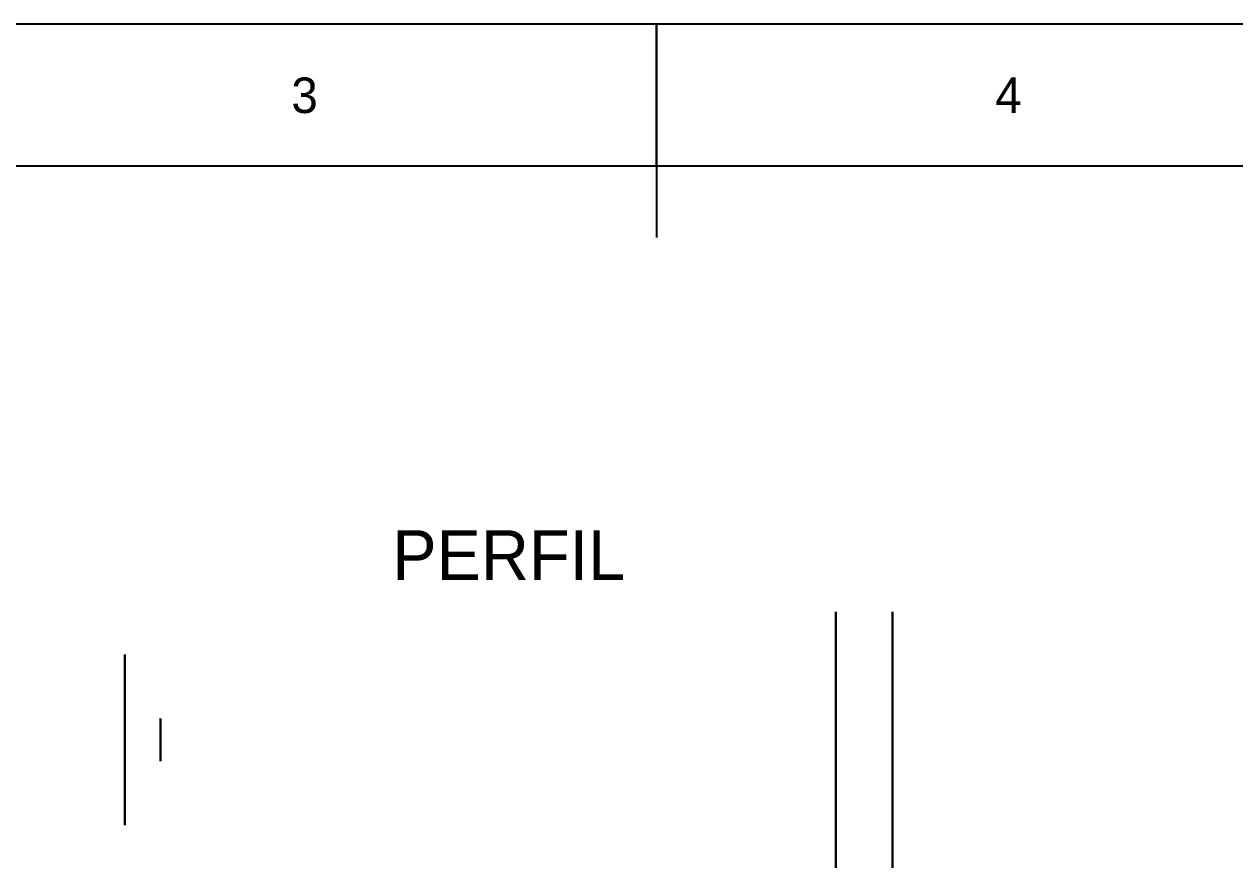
# Model space of a CAD drawing. Extents: x 0 to 297, y 0 to 210.
# Drawn here: x 104 to 189.2, y 150.6 to 210 of the extents above; entities that cross this region are included whole.
import ezdxf
from ezdxf.enums import TextEntityAlignment as Align

# ---------------------------------------------------------------- set-up
doc = ezdxf.new("R2010")
doc.units = 0
for name, color, linetype in [('FINA', 7, 'CONTINUOUS'), ('NORMA', 7, 'CONTINUOUS'), ('TEXTO', 7, 'CONTINUOUS'), ('VISIBLE', 7, 'CONTINUOUS')]:
    doc.layers.add(name, color=color, linetype=linetype)

msp = doc.modelspace()

# ---------------------------------------------------------------- linework, layer by layer
at = {"layer": 'FINA'}
for p, q in [((297, 210), (0, 210)), ((148.5, 200), (148.5, 210))]:
    msp.add_line(p, q, dxfattribs=at)
at = {"layer": 'NORMA'}
for p, q in [((148.5, 210), (148.5, 195)), ((287, 200), (20, 200))]:
    msp.add_line(p, q, dxfattribs=at)
at = {"layer": 'VISIBLE'}
for p, q in [((161.1048, 168.5661), (161.1048, 168.6431)), ((161.1048, 168.6431), (161.1048, 168.5661)), ((165.1048, 168.6431), (165.1048, 168.5661)), ((165.1048, 168.5661), (165.1048, 168.6431)), ((161.1048, 168.3364), (161.1048, 168.5661)), ((161.1048, 168.5661), (161.1048, 168.3364)), ((161.1048, 167.958), (161.1048, 168.3364)), ((161.1048, 168.3364), (161.1048, 167.958)), ((161.1048, 167.4373), (161.1048, 167.958)), ((161.1048, 167.958), (161.1048, 167.4373)), ((165.1048, 168.5661), (165.1048, 168.3364)), ((165.1048, 168.3364), (165.1048, 168.5661)), ((165.1048, 168.3364), (165.1048, 167.958)), ((165.1048, 167.958), (165.1048, 168.3364)), ((165.1048, 167.958), (165.1048, 167.4373)), ((165.1048, 167.4373), (165.1048, 167.958)), ((161.1048, 166.7832), (161.1048, 167.4373)), ((161.1048, 167.4373), (161.1048, 166.7832)), ((165.1048, 167.4373), (165.1048, 166.7832)), ((165.1048, 166.7832), (165.1048, 167.4373)), ((161.1048, 166.007), (161.1048, 166.7832)), ((161.1048, 166.7832), (161.1048, 166.0565)), ((161.1048, 166.0565), (161.1048, 166.007)), ((165.1048, 166.7832), (165.1048, 166.007)), ((165.1048, 166.0565), (165.1048, 166.7832)), ((165.1048, 166.007), (165.1048, 166.0565)), ((111.1048, 165.5917), (111.1048, 165.6431)), ((111.1048, 165.6431), (111.1048, 165.5917)), ((111.1048, 165.4386), (111.1048, 165.5917)), ((111.1048, 165.5917), (111.1048, 165.4386)), ((111.1048, 165.1863), (111.1048, 165.4386)), ((111.1048, 165.4386), (111.1048, 165.1863)), ((111.1048, 164.8392), (111.1048, 165.1863)), ((111.1048, 165.1863), (111.1048, 164.8392)), ((161.1048, 165.1783), (161.1048, 166.007)), ((161.1048, 166.007), (161.1048, 165.9506)), ((161.1048, 165.9506), (161.1048, 165.1219)), ((161.1048, 165.6431), (161.1048, 165.6393)), ((161.1048, 165.5917), (161.1048, 165.6431)), ((161.1048, 165.5955), (161.1048, 165.6431)), ((161.1048, 165.6431), (161.1048, 165.5917)), ((161.1048, 165.6393), (161.1048, 165.5917)), ((161.1048, 165.5917), (161.1048, 165.5955)), ((161.1048, 165.5917), (161.1048, 165.5804)), ((161.1048, 165.4386), (161.1048, 165.5917)), ((161.1048, 165.45), (161.1048, 165.5917)), ((161.1048, 165.5917), (161.1048, 165.4386)), ((161.1048, 165.5804), (161.1048, 165.4386)), ((161.1048, 165.4386), (161.1048, 165.45)), ((161.1048, 165.4386), (161.1048, 165.4199)), ((161.1048, 165.1863), (161.1048, 165.4386)), ((161.1048, 165.205), (161.1048, 165.4386)), ((161.1048, 165.4386), (161.1048, 165.1863)), ((161.1048, 165.4199), (161.1048, 165.1863)), ((161.1048, 165.1863), (161.1048, 165.205)), ((161.1048, 165.1863), (161.1048, 165.1606)), ((161.1048, 164.8392), (161.1048, 165.1863)), ((161.1048, 164.8649), (161.1048, 165.1863)), ((161.1048, 165.1863), (161.1048, 164.8392)), ((165.1048, 166.007), (165.1048, 165.1783)), ((165.1048, 165.9506), (165.1048, 166.007)), ((165.1048, 165.1219), (165.1048, 165.9506)), ((111.1048, 164.4032), (111.1048, 164.8392)), ((111.1048, 164.8392), (111.1048, 164.4032)), ((111.1048, 163.8857), (111.1048, 164.4032)), ((111.1048, 164.4032), (111.1048, 163.8857)), ((161.1048, 165.1219), (161.1048, 165.1783)), ((161.1048, 165.1606), (161.1048, 164.8392)), ((161.1048, 164.2054), (161.1048, 165.1219)), ((161.1048, 165.1219), (161.1048, 165.0596)), ((161.1048, 165.0596), (161.1048, 164.1431)), ((161.1048, 164.8392), (161.1048, 164.8649)), ((161.1048, 164.8392), (161.1048, 164.8069)), ((161.1048, 164.4032), (161.1048, 164.8392)), ((161.1048, 164.4355), (161.1048, 164.8392)), ((161.1048, 164.8392), (161.1048, 164.4032)), ((161.1048, 164.8069), (161.1048, 164.4032)), ((161.1048, 164.4032), (161.1048, 164.4355)), ((161.1048, 164.4032), (161.1048, 164.3649)), ((161.1048, 163.8857), (161.1048, 164.4032)), ((161.1048, 163.924), (161.1048, 164.4032)), ((161.1048, 164.4032), (161.1048, 163.8857)), ((161.1048, 164.3649), (161.1048, 163.8857)), ((165.1048, 165.1783), (165.1048, 165.1219)), ((165.1048, 165.1219), (165.1048, 164.2054)), ((165.1048, 165.0596), (165.1048, 165.1219)), ((165.1048, 164.1431), (165.1048, 165.0596)), ((111.1048, 163.2956), (111.1048, 163.8857)), ((111.1048, 163.8857), (111.1048, 163.2956)), ((161.1048, 164.1431), (161.1048, 164.2054)), ((161.1048, 163.1545), (161.1048, 164.1431)), ((161.1048, 164.1431), (161.1048, 164.0758)), ((161.1048, 164.0758), (161.1048, 163.0872)), ((161.1048, 163.8857), (161.1048, 163.924)), ((161.1048, 163.8857), (161.1048, 163.842)), ((161.1048, 163.2956), (161.1048, 163.8857)), ((161.1048, 163.3393), (161.1048, 163.8857)), ((161.1048, 163.8857), (161.1048, 163.2956)), ((161.1048, 163.842), (161.1048, 163.2956)), ((165.1048, 164.2054), (165.1048, 164.1431)), ((165.1048, 164.1431), (165.1048, 163.1545)), ((165.1048, 164.0758), (165.1048, 164.1431)), ((165.1048, 163.0872), (165.1048, 164.0758)), ((111.1048, 162.6431), (111.1048, 163.2956)), ((111.1048, 163.2956), (111.1048, 162.6431)), ((111.1048, 161.9392), (111.1048, 162.6431)), ((111.1048, 162.6431), (111.1048, 161.9392)), ((161.1048, 163.2956), (161.1048, 163.3393)), ((161.1048, 163.2956), (161.1048, 163.2473)), ((161.1048, 162.6431), (161.1048, 163.2956)), ((161.1048, 162.6914), (161.1048, 163.2956)), ((161.1048, 163.2956), (161.1048, 162.6431)), ((161.1048, 163.2473), (161.1048, 162.6431)), ((161.1048, 163.0872), (161.1048, 163.1545)), ((161.1048, 162.0435), (161.1048, 163.0872)), ((161.1048, 163.0872), (161.1048, 163.0162)), ((161.1048, 163.0162), (161.1048, 161.9724)), ((161.1048, 162.6431), (161.1048, 162.6914)), ((161.1048, 162.6431), (161.1048, 162.5909)), ((161.1048, 161.9392), (161.1048, 162.6431)), ((161.1048, 161.9913), (161.1048, 162.6431)), ((161.1048, 162.6431), (161.1048, 161.9392)), ((165.1048, 163.1545), (165.1048, 163.0872)), ((165.1048, 163.0872), (165.1048, 162.0435)), ((165.1048, 163.0162), (165.1048, 163.0872)), ((165.1048, 161.9724), (165.1048, 163.0162)), ((111.1048, 161.196), (111.1048, 161.9392)), ((111.1048, 161.9392), (111.1048, 161.5158)), ((161.1048, 162.5909), (161.1048, 161.9392)), ((161.1048, 161.9724), (161.1048, 162.0435)), ((161.1048, 161.9392), (161.1048, 161.9913)), ((161.1048, 160.8914), (161.1048, 161.9724)), ((161.1048, 161.9724), (161.1048, 161.8989)), ((161.1048, 161.9392), (161.1048, 161.8841)), ((161.1048, 161.196), (161.1048, 161.9392)), ((161.1048, 161.5158), (161.1048, 161.9392)), ((161.1048, 161.8989), (161.1048, 161.7162)), ((161.1048, 161.8841), (161.1048, 161.196)), ((165.1048, 162.0435), (165.1048, 161.9724)), ((165.1048, 161.9724), (165.1048, 160.8914)), ((165.1048, 161.8989), (165.1048, 161.9724)), ((165.1048, 161.7162), (165.1048, 161.8989)), ((111.1048, 161.5158), (111.1048, 161.196)), ((111.1048, 160.7575), (111.1048, 161.196)), ((111.1048, 161.196), (111.1048, 160.8647)), ((111.1048, 161.1431), (111.1048, 161.1561)), ((111.1048, 161.1302), (111.1048, 161.1431)), ((111.1048, 161.1431), (111.1048, 161.1302)), ((111.1048, 161.1431), (111.1048, 161.1425)), ((111.1048, 161.1308), (111.1048, 161.1431)), ((111.1048, 161.1425), (111.1048, 161.1302)), ((111.1048, 161.1302), (111.1048, 161.1308)), ((111.1048, 161.092), (111.1048, 161.1302)), ((111.1048, 161.1302), (111.1048, 161.092)), ((111.1048, 161.1302), (111.1048, 161.1287)), ((111.1048, 161.0935), (111.1048, 161.1302)), ((111.1048, 161.1287), (111.1048, 161.092)), ((111.1048, 161.092), (111.1048, 161.0935)), ((111.1048, 161.0289), (111.1048, 161.092)), ((111.1048, 161.092), (111.1048, 161.0289)), ((111.1048, 161.092), (111.1048, 161.0894)), ((111.1048, 161.0315), (111.1048, 161.092)), ((111.1048, 161.0894), (111.1048, 161.0289)), ((111.1048, 161.0289), (111.1048, 161.0315)), ((111.1048, 160.9421), (111.1048, 161.0289)), ((111.1048, 161.0289), (111.1048, 160.9421)), ((111.1048, 161.0289), (111.1048, 161.0253)), ((111.1048, 160.9456), (111.1048, 161.0289)), ((111.1048, 161.0253), (111.1048, 160.9421)), ((111.1048, 160.9421), (111.1048, 160.9456)), ((111.1048, 160.8331), (111.1048, 160.9421)), ((111.1048, 160.9421), (111.1048, 160.8331)), ((111.1048, 160.9421), (111.1048, 160.9376)), ((111.1048, 160.8375), (111.1048, 160.9421)), ((111.1048, 160.9376), (111.1048, 160.8331)), ((113.6048, 161.1302), (113.6048, 161.1431)), ((113.6048, 161.1431), (113.6048, 161.1302)), ((113.6048, 161.092), (113.6048, 161.1302)), ((113.6048, 161.1302), (113.6048, 161.092)), ((113.6048, 161.0289), (113.6048, 161.092)), ((113.6048, 161.092), (113.6048, 161.0289)), ((113.6048, 160.9421), (113.6048, 161.0289)), ((113.6048, 161.0289), (113.6048, 160.9421)), ((113.6048, 160.8331), (113.6048, 160.9421)), ((113.6048, 160.9421), (113.6048, 160.8331)), ((161.1048, 161.7162), (161.1048, 161.074)), ((161.1048, 161.251), (161.1048, 161.5158)), ((161.1048, 161.5158), (161.1048, 161.196)), ((161.1048, 161.196), (161.1048, 161.251)), ((161.1048, 161.196), (161.1048, 161.139)), ((161.1048, 160.7575), (161.1048, 161.196)), ((161.1048, 160.8647), (161.1048, 161.196)), ((161.1048, 161.139), (161.1048, 160.7575)), ((161.1048, 161.074), (161.1048, 160.8178)), ((165.1048, 161.074), (165.1048, 161.7162)), ((165.1048, 160.8178), (165.1048, 161.074)), ((111.1048, 160.8647), (111.1048, 160.4262)), ((111.1048, 160.8331), (111.1048, 160.8375)), ((111.1048, 160.7037), (111.1048, 160.8331)), ((111.1048, 160.8331), (111.1048, 160.7037)), ((111.1048, 160.8331), (111.1048, 160.8278)), ((111.1048, 160.709), (111.1048, 160.8331)), ((111.1048, 160.8278), (111.1048, 160.7037)), ((111.1048, 160.4262), (111.1048, 160.7575)), ((111.1048, 160.7037), (111.1048, 160.709)), ((111.1048, 160.5562), (111.1048, 160.7037)), ((111.1048, 160.7037), (111.1048, 160.5562)), ((111.1048, 160.7037), (111.1048, 160.6977)), ((111.1048, 160.5622), (111.1048, 160.7037)), ((111.1048, 160.6977), (111.1048, 160.5562)), ((111.1048, 160.5562), (111.1048, 160.5622)), ((111.1048, 160.3931), (111.1048, 160.5562)), ((111.1048, 160.5562), (111.1048, 160.3931)), ((111.1048, 160.5562), (111.1048, 160.5495)), ((111.1048, 160.3997), (111.1048, 160.5562)), ((111.1048, 160.5495), (111.1048, 160.3931)), ((111.1048, 159.9801), (111.1048, 160.4262)), ((111.1048, 160.4262), (111.1048, 160.0892)), ((111.1048, 160.3931), (111.1048, 160.3997)), ((111.1048, 160.2171), (111.1048, 160.3931)), ((111.1048, 160.3931), (111.1048, 160.2171)), ((111.1048, 160.3931), (111.1048, 160.3859)), ((111.1048, 160.2243), (111.1048, 160.3931)), ((111.1048, 160.3859), (111.1048, 160.2171)), ((111.1048, 160.2171), (111.1048, 160.2243)), ((111.1048, 160.0313), (111.1048, 160.2171)), ((111.1048, 160.2171), (111.1048, 160.0313)), ((111.1048, 160.2171), (111.1048, 160.2095)), ((111.1048, 160.0389), (111.1048, 160.2171)), ((111.1048, 160.2095), (111.1048, 160.0313)), ((111.1048, 160.0892), (111.1048, 159.6431)), ((113.6048, 160.7037), (113.6048, 160.8331)), ((113.6048, 160.8331), (113.6048, 160.7037)), ((113.6048, 160.5562), (113.6048, 160.7037)), ((113.6048, 160.7037), (113.6048, 160.5562)), ((113.6048, 160.3931), (113.6048, 160.5562)), ((113.6048, 160.5562), (113.6048, 160.3931)), ((113.6048, 160.2171), (113.6048, 160.3931)), ((113.6048, 160.3931), (113.6048, 160.2171)), ((113.6048, 160.0313), (113.6048, 160.2171)), ((113.6048, 160.2171), (113.6048, 160.0313)), ((161.1048, 160.8178), (161.1048, 160.8914)), ((161.1048, 160.4832), (161.1048, 160.8647)), ((161.1048, 160.8647), (161.1048, 160.4262)), ((161.1048, 160.5571), (161.1048, 160.8178)), ((161.1048, 160.8178), (161.1048, 160.7429)), ((161.1048, 160.7575), (161.1048, 160.4262)), ((161.1048, 160.7429), (161.1048, 159.9038)), ((161.1048, 159.7179), (161.1048, 160.5571)), ((161.1048, 160.4262), (161.1048, 160.4832)), ((161.1048, 160.4262), (161.1048, 160.3682)), ((161.1048, 159.9801), (161.1048, 160.4262)), ((161.1048, 160.0892), (161.1048, 160.4262)), ((161.1048, 160.3682), (161.1048, 159.9801)), ((161.1048, 159.7011), (161.1048, 160.0892)), ((161.1048, 160.0892), (161.1048, 159.6431)), ((165.1048, 160.8914), (165.1048, 160.8178)), ((165.1048, 160.8178), (165.1048, 160.5571)), ((165.1048, 160.7429), (165.1048, 160.8178)), ((165.1048, 159.9038), (165.1048, 160.7429)), ((165.1048, 160.5571), (165.1048, 159.7179)), ((111.1048, 160.0313), (111.1048, 160.0389)), ((111.1048, 159.8389), (111.1048, 160.0313)), ((111.1048, 160.0313), (111.1048, 159.8389)), ((111.1048, 160.0313), (111.1048, 160.0234)), ((111.1048, 159.8467), (111.1048, 160.0313)), ((111.1048, 160.0234), (111.1048, 159.8389)), ((111.1048, 159.6431), (111.1048, 159.9801)), ((111.1048, 159.8389), (111.1048, 159.8467)), ((111.1048, 159.6431), (111.1048, 159.8389)), ((111.1048, 159.8389), (111.1048, 159.6431)), ((111.1048, 159.8389), (111.1048, 159.8309)), ((111.1048, 159.6511), (111.1048, 159.8389)), ((111.1048, 159.8309), (111.1048, 159.6431)), ((111.1048, 159.6431), (111.1048, 159.6511)), ((111.1048, 159.1969), (111.1048, 159.6431)), ((111.1048, 159.6431), (111.1048, 159.306)), ((111.1048, 159.4473), (111.1048, 159.6431)), ((111.1048, 159.6431), (111.1048, 159.4473)), ((111.1048, 159.6431), (111.1048, 159.6351)), ((111.1048, 159.4553), (111.1048, 159.6431)), ((111.1048, 159.6351), (111.1048, 159.4473)), ((111.1048, 159.4473), (111.1048, 159.4553)), ((111.1048, 159.2548), (111.1048, 159.4473)), ((111.1048, 159.4473), (111.1048, 159.2548)), ((111.1048, 159.4473), (111.1048, 159.4394)), ((111.1048, 159.2627), (111.1048, 159.4473)), ((111.1048, 159.4394), (111.1048, 159.2548)), ((111.1048, 159.306), (111.1048, 158.8599)), ((111.1048, 159.2548), (111.1048, 159.2627)), ((111.1048, 159.069), (111.1048, 159.2548)), ((111.1048, 159.2548), (111.1048, 159.069)), ((111.1048, 159.2548), (111.1048, 159.2472)), ((111.1048, 159.0766), (111.1048, 159.2548)), ((111.1048, 159.2472), (111.1048, 159.069)), ((113.6048, 159.8389), (113.6048, 160.0313)), ((113.6048, 160.0313), (113.6048, 159.8389)), ((113.6048, 159.6431), (113.6048, 159.8389)), ((113.6048, 159.8389), (113.6048, 159.6431)), ((113.6048, 159.4473), (113.6048, 159.6431)), ((113.6048, 159.6431), (113.6048, 159.4473)), ((113.6048, 159.2548), (113.6048, 159.4473)), ((113.6048, 159.4473), (113.6048, 159.2548)), ((113.6048, 159.069), (113.6048, 159.2548)), ((113.6048, 159.2548), (113.6048, 159.069)), ((161.1048, 159.9801), (161.1048, 159.6431)), ((161.1048, 159.9038), (161.1048, 159.6431)), ((161.1048, 159.6431), (161.1048, 159.7179)), ((161.1048, 159.6431), (161.1048, 159.7011)), ((161.1048, 159.3824), (161.1048, 159.6431)), ((161.1048, 159.6431), (161.1048, 159.5851)), ((161.1048, 159.1969), (161.1048, 159.6431)), ((161.1048, 159.6431), (161.1048, 159.5682)), ((161.1048, 159.306), (161.1048, 159.6431)), ((161.1048, 159.5851), (161.1048, 159.1969)), ((161.1048, 159.5682), (161.1048, 158.729)), ((161.1048, 158.5432), (161.1048, 159.3824)), ((161.1048, 158.9179), (161.1048, 159.306)), ((161.1048, 159.306), (161.1048, 158.8599)), ((165.1048, 159.6431), (165.1048, 159.9038)), ((165.1048, 159.7179), (165.1048, 159.6431)), ((165.1048, 159.6431), (165.1048, 159.3824)), ((165.1048, 159.5682), (165.1048, 159.6431)), ((165.1048, 158.729), (165.1048, 159.5682)), ((165.1048, 159.3824), (165.1048, 158.5432)), ((111.1048, 158.8599), (111.1048, 159.1969)), ((111.1048, 159.069), (111.1048, 159.0766)), ((111.1048, 158.8931), (111.1048, 159.069)), ((111.1048, 159.069), (111.1048, 158.8931)), ((111.1048, 159.069), (111.1048, 159.0619)), ((111.1048, 158.9003), (111.1048, 159.069)), ((111.1048, 159.0619), (111.1048, 158.8931)), ((111.1048, 158.8931), (111.1048, 158.9003)), ((111.1048, 158.7299), (111.1048, 158.8931)), ((111.1048, 158.8931), (111.1048, 158.7299)), ((111.1048, 158.8931), (111.1048, 158.8864)), ((111.1048, 158.7366), (111.1048, 158.8931)), ((111.1048, 158.8864), (111.1048, 158.7299)), ((111.1048, 158.4214), (111.1048, 158.8599)), ((111.1048, 158.8599), (111.1048, 158.5286)), ((111.1048, 158.7299), (111.1048, 158.7366)), ((111.1048, 158.5824), (111.1048, 158.7299)), ((111.1048, 158.7299), (111.1048, 158.5824)), ((111.1048, 158.7299), (111.1048, 158.7239)), ((111.1048, 158.5884), (111.1048, 158.7299)), ((111.1048, 158.7239), (111.1048, 158.5824)), ((111.1048, 158.5824), (111.1048, 158.5884)), ((111.1048, 158.453), (111.1048, 158.5824)), ((111.1048, 158.5824), (111.1048, 158.453)), ((111.1048, 158.5824), (111.1048, 158.5771)), ((111.1048, 158.4583), (111.1048, 158.5824)), ((111.1048, 158.5771), (111.1048, 158.453)), ((111.1048, 158.5286), (111.1048, 158.0902)), ((111.1048, 158.453), (111.1048, 158.4583)), ((111.1048, 158.344), (111.1048, 158.453)), ((111.1048, 158.453), (111.1048, 158.344)), ((111.1048, 158.453), (111.1048, 158.4486)), ((111.1048, 158.3485), (111.1048, 158.453)), ((111.1048, 158.4486), (111.1048, 158.344)), ((111.1048, 158.0902), (111.1048, 158.4214)), ((113.6048, 158.8931), (113.6048, 159.069)), ((113.6048, 159.069), (113.6048, 158.8931)), ((113.6048, 158.7299), (113.6048, 158.8931)), ((113.6048, 158.8931), (113.6048, 158.7299)), ((113.6048, 158.5824), (113.6048, 158.7299)), ((113.6048, 158.7299), (113.6048, 158.5824)), ((113.6048, 158.453), (113.6048, 158.5824)), ((113.6048, 158.5824), (113.6048, 158.453)), ((113.6048, 158.344), (113.6048, 158.453)), ((113.6048, 158.453), (113.6048, 158.344)), ((161.1048, 159.1969), (161.1048, 158.8599)), ((161.1048, 158.8599), (161.1048, 158.9179)), ((161.1048, 158.8599), (161.1048, 158.8029)), ((161.1048, 158.4214), (161.1048, 158.8599)), ((161.1048, 158.5286), (161.1048, 158.8599)), ((161.1048, 158.8029), (161.1048, 158.4214)), ((161.1048, 158.729), (161.1048, 158.4683)), ((161.1048, 158.4683), (161.1048, 158.5432)), ((161.1048, 158.1472), (161.1048, 158.5286)), ((161.1048, 158.5286), (161.1048, 158.0902)), ((161.1048, 158.2121), (161.1048, 158.4683)), ((161.1048, 158.4683), (161.1048, 158.3948)), ((161.1048, 158.4214), (161.1048, 158.0902)), ((161.1048, 158.3948), (161.1048, 157.5699)), ((165.1048, 158.4683), (165.1048, 158.729)), ((165.1048, 158.5432), (165.1048, 158.4683)), ((165.1048, 158.4683), (165.1048, 158.2121)), ((165.1048, 158.3948), (165.1048, 158.4683)), ((165.1048, 157.5699), (165.1048, 158.3948)), ((111.1048, 158.344), (111.1048, 158.3485)), ((111.1048, 158.2572), (111.1048, 158.344)), ((111.1048, 158.344), (111.1048, 158.2572)), ((111.1048, 158.344), (111.1048, 158.3405)), ((111.1048, 158.2608), (111.1048, 158.344)), ((111.1048, 158.3405), (111.1048, 158.2572)), ((111.1048, 158.2572), (111.1048, 158.2608)), ((111.1048, 158.1942), (111.1048, 158.2572)), ((111.1048, 158.2572), (111.1048, 158.1942)), ((111.1048, 158.2572), (111.1048, 158.2547)), ((111.1048, 158.1968), (111.1048, 158.2572)), ((111.1048, 158.2547), (111.1048, 158.1942)), ((111.1048, 158.1942), (111.1048, 158.1968)), ((111.1048, 158.1559), (111.1048, 158.1942)), ((111.1048, 158.1942), (111.1048, 158.1559)), ((111.1048, 158.1942), (111.1048, 158.1926)), ((111.1048, 158.1575), (111.1048, 158.1942)), ((111.1048, 158.1926), (111.1048, 158.1559)), ((111.1048, 158.1559), (111.1048, 158.1575)), ((111.1048, 158.1431), (111.1048, 158.1559)), ((111.1048, 158.1559), (111.1048, 158.1431)), ((111.1048, 158.1559), (111.1048, 158.1554)), ((111.1048, 158.1436), (111.1048, 158.1559)), ((111.1048, 158.1554), (111.1048, 158.1431)), ((111.1048, 158.1431), (111.1048, 158.1436)), ((111.1048, 157.6668), (111.1048, 158.0902)), ((111.1048, 158.0902), (111.1048, 157.7703)), ((111.1048, 157.7703), (111.1048, 157.347)), ((111.1048, 157.347), (111.1048, 157.6668)), ((113.6048, 158.2572), (113.6048, 158.344)), ((113.6048, 158.344), (113.6048, 158.2572)), ((113.6048, 158.1942), (113.6048, 158.2572)), ((113.6048, 158.2572), (113.6048, 158.1942)), ((113.6048, 158.1559), (113.6048, 158.1942)), ((113.6048, 158.1942), (113.6048, 158.1559)), ((113.6048, 158.1431), (113.6048, 158.1559)), ((113.6048, 158.1559), (113.6048, 158.1431)), ((161.1048, 157.3873), (161.1048, 158.2121)), ((161.1048, 158.0902), (161.1048, 158.1472)), ((161.1048, 158.0902), (161.1048, 158.0351)), ((161.1048, 157.6668), (161.1048, 158.0902)), ((161.1048, 157.7703), (161.1048, 158.0902)), ((161.1048, 158.0351), (161.1048, 157.6668)), ((161.1048, 157.402), (161.1048, 157.7703)), ((161.1048, 157.7703), (161.1048, 157.347)), ((161.1048, 157.6668), (161.1048, 157.347)), ((161.1048, 157.5699), (161.1048, 157.3137)), ((165.1048, 158.2121), (165.1048, 157.3873)), ((165.1048, 157.3137), (165.1048, 157.5699)), ((111.1048, 156.946), (111.1048, 157.347)), ((111.1048, 157.347), (111.1048, 157.044)), ((111.1048, 157.044), (111.1048, 156.6431)), ((111.1048, 156.6431), (111.1048, 156.946)), ((161.1048, 157.347), (161.1048, 157.402)), ((161.1048, 157.3137), (161.1048, 157.3873)), ((161.1048, 157.347), (161.1048, 157.2948)), ((161.1048, 156.946), (161.1048, 157.347)), ((161.1048, 157.044), (161.1048, 157.347)), ((161.1048, 157.0663), (161.1048, 157.3137)), ((161.1048, 157.3137), (161.1048, 157.2427)), ((161.1048, 157.2948), (161.1048, 156.946)), ((161.1048, 157.2427), (161.1048, 156.4463)), ((161.1048, 156.2699), (161.1048, 157.0663)), ((161.1048, 156.6952), (161.1048, 157.044)), ((161.1048, 157.044), (161.1048, 156.6431)), ((161.1048, 156.946), (161.1048, 156.6431)), ((161.1048, 156.6431), (161.1048, 156.6952)), ((165.1048, 157.3873), (165.1048, 157.3137)), ((165.1048, 157.3137), (165.1048, 157.0663)), ((165.1048, 157.2427), (165.1048, 157.3137)), ((165.1048, 156.4463), (165.1048, 157.2427)), ((165.1048, 157.0663), (165.1048, 156.2699)), ((111.1048, 156.2713), (111.1048, 156.6431)), ((111.1048, 156.6431), (111.1048, 156.3622)), ((111.1048, 156.3622), (111.1048, 155.9905)), ((111.1048, 155.9905), (111.1048, 156.2713)), ((111.1048, 155.6544), (111.1048, 155.9905)), ((111.1048, 155.9905), (111.1048, 155.7366)), ((161.1048, 156.6431), (161.1048, 156.5947)), ((161.1048, 156.2713), (161.1048, 156.6431)), ((161.1048, 156.3622), (161.1048, 156.6431)), ((161.1048, 156.5947), (161.1048, 156.2713)), ((161.1048, 156.4463), (161.1048, 156.1989)), ((161.1048, 156.0388), (161.1048, 156.3622)), ((161.1048, 156.3622), (161.1048, 155.9905)), ((161.1048, 156.2713), (161.1048, 155.9905)), ((161.1048, 156.1989), (161.1048, 156.2699)), ((161.1048, 155.9646), (161.1048, 156.1989)), ((161.1048, 156.1989), (161.1048, 156.1316)), ((161.1048, 156.1316), (161.1048, 155.3774)), ((161.1048, 155.9905), (161.1048, 156.0388)), ((161.1048, 155.9905), (161.1048, 155.9468)), ((161.1048, 155.6544), (161.1048, 155.9905)), ((161.1048, 155.7366), (161.1048, 155.9905)), ((161.1048, 155.2103), (161.1048, 155.9646)), ((161.1048, 155.9468), (161.1048, 155.6544)), ((165.1048, 156.1989), (165.1048, 156.4463)), ((165.1048, 156.2699), (165.1048, 156.1989)), ((165.1048, 156.1989), (165.1048, 155.9646)), ((165.1048, 156.1316), (165.1048, 156.1989)), ((165.1048, 155.3774), (165.1048, 156.1316)), ((165.1048, 155.9646), (165.1048, 155.2103)), ((111.1048, 155.7366), (111.1048, 155.4004)), ((111.1048, 155.4004), (111.1048, 155.6544)), ((111.1048, 155.1056), (111.1048, 155.4004)), ((111.1048, 155.4004), (111.1048, 155.1777)), ((111.1048, 155.1777), (111.1048, 154.8829)), ((111.1048, 154.8829), (111.1048, 155.1056)), ((161.1048, 155.4441), (161.1048, 155.7366)), ((161.1048, 155.7366), (161.1048, 155.4004)), ((161.1048, 155.6544), (161.1048, 155.4004)), ((161.1048, 155.4004), (161.1048, 155.4441)), ((161.1048, 155.4004), (161.1048, 155.3621)), ((161.1048, 155.1056), (161.1048, 155.4004)), ((161.1048, 155.1777), (161.1048, 155.4004)), ((161.1048, 155.3774), (161.1048, 155.1431)), ((161.1048, 155.3621), (161.1048, 155.1056)), ((161.1048, 155.1431), (161.1048, 155.2103)), ((161.1048, 154.9213), (161.1048, 155.1777)), ((161.1048, 155.1777), (161.1048, 154.8829)), ((161.1048, 154.9258), (161.1048, 155.1431)), ((161.1048, 155.1431), (161.1048, 155.0807)), ((161.1048, 155.1056), (161.1048, 154.8829)), ((161.1048, 155.0807), (161.1048, 154.3814)), ((165.1048, 155.1431), (165.1048, 155.3774)), ((165.1048, 155.2103), (165.1048, 155.1431)), ((165.1048, 155.1431), (165.1048, 154.9258)), ((165.1048, 155.0807), (165.1048, 155.1431)), ((165.1048, 154.3814), (165.1048, 155.0807)), ((111.1048, 154.6346), (111.1048, 154.8829)), ((111.1048, 154.8829), (111.1048, 154.6953)), ((111.1048, 154.6953), (111.1048, 154.4469)), ((111.1048, 154.4469), (111.1048, 154.6346)), ((111.1048, 154.2492), (111.1048, 154.4469)), ((111.1048, 154.4469), (111.1048, 154.2975)), ((111.1048, 154.2975), (111.1048, 154.0998)), ((111.1048, 154.0998), (111.1048, 154.2492)), ((161.1048, 154.2266), (161.1048, 154.9258)), ((161.1048, 154.8829), (161.1048, 154.9213)), ((161.1048, 154.8829), (161.1048, 154.8506)), ((161.1048, 154.6346), (161.1048, 154.8829)), ((161.1048, 154.6953), (161.1048, 154.8829)), ((161.1048, 154.8506), (161.1048, 154.6346)), ((161.1048, 154.4792), (161.1048, 154.6953)), ((161.1048, 154.6953), (161.1048, 154.4469)), ((161.1048, 154.6346), (161.1048, 154.4469)), ((161.1048, 154.4469), (161.1048, 154.4792)), ((161.1048, 154.4469), (161.1048, 154.4212)), ((161.1048, 154.2492), (161.1048, 154.4469)), ((161.1048, 154.2975), (161.1048, 154.4469)), ((161.1048, 154.4212), (161.1048, 154.2492)), ((161.1048, 154.3814), (161.1048, 154.1642)), ((161.1048, 154.1255), (161.1048, 154.2975)), ((161.1048, 154.2975), (161.1048, 154.0998)), ((161.1048, 154.2492), (161.1048, 154.0998)), ((161.1048, 154.1642), (161.1048, 154.2266)), ((161.1048, 153.9678), (161.1048, 154.1642)), ((161.1048, 154.1642), (161.1048, 154.1078)), ((161.1048, 154.0998), (161.1048, 154.1255)), ((165.1048, 154.9258), (165.1048, 154.2266)), ((165.1048, 154.1642), (165.1048, 154.3814)), ((165.1048, 154.2266), (165.1048, 154.1642)), ((165.1048, 154.1642), (165.1048, 153.9678)), ((165.1048, 154.1078), (165.1048, 154.1642)), ((111.1048, 153.9561), (111.1048, 154.0998)), ((111.1048, 154.0998), (111.1048, 153.9912)), ((111.1048, 153.9912), (111.1048, 153.8475)), ((111.1048, 153.8475), (111.1048, 153.9561)), ((111.1048, 153.7603), (111.1048, 153.8475)), ((111.1048, 153.8475), (111.1048, 153.7816)), ((111.1048, 153.7816), (111.1048, 153.6944)), ((111.1048, 153.6944), (111.1048, 153.7603)), ((111.1048, 153.6652), (111.1048, 153.6944)), ((111.1048, 153.6944), (111.1048, 153.6723)), ((111.1048, 153.6723), (111.1048, 153.6431)), ((111.1048, 153.6431), (111.1048, 153.6652)), ((161.1048, 154.1078), (161.1048, 153.4755)), ((161.1048, 154.0998), (161.1048, 154.0811)), ((161.1048, 153.9561), (161.1048, 154.0998)), ((161.1048, 153.9912), (161.1048, 154.0998)), ((161.1048, 154.0811), (161.1048, 153.9561)), ((161.1048, 153.8662), (161.1048, 153.9912)), ((161.1048, 153.9912), (161.1048, 153.8475)), ((161.1048, 153.3355), (161.1048, 153.9678)), ((161.1048, 153.9561), (161.1048, 153.8475)), ((161.1048, 153.8475), (161.1048, 153.8662)), ((161.1048, 153.8475), (161.1048, 153.8362)), ((161.1048, 153.7603), (161.1048, 153.8475)), ((161.1048, 153.7816), (161.1048, 153.8475)), ((161.1048, 153.8362), (161.1048, 153.7603)), ((161.1048, 153.7057), (161.1048, 153.7816)), ((161.1048, 153.7816), (161.1048, 153.6944)), ((161.1048, 153.7603), (161.1048, 153.6944)), ((161.1048, 153.6944), (161.1048, 153.7057)), ((161.1048, 153.6944), (161.1048, 153.6906)), ((161.1048, 153.6652), (161.1048, 153.6944)), ((161.1048, 153.6723), (161.1048, 153.6944)), ((161.1048, 153.6906), (161.1048, 153.6652)), ((161.1048, 153.6469), (161.1048, 153.6723)), ((161.1048, 153.6723), (161.1048, 153.6431)), ((161.1048, 153.6652), (161.1048, 153.6431)), ((161.1048, 153.6431), (161.1048, 153.6469)), ((161.1048, 153.4755), (161.1048, 153.2791)), ((161.1048, 153.2791), (161.1048, 153.3355)), ((161.1048, 153.1068), (161.1048, 153.2791)), ((161.1048, 153.2791), (161.1048, 153.2296)), ((165.1048, 153.4755), (165.1048, 154.1078)), ((165.1048, 153.9678), (165.1048, 153.3355)), ((165.1048, 153.2791), (165.1048, 153.4755)), ((165.1048, 153.3355), (165.1048, 153.2791)), ((165.1048, 153.2791), (165.1048, 153.1068)), ((165.1048, 153.2296), (165.1048, 153.2791)), ((161.1048, 153.2296), (161.1048, 152.6751)), ((161.1048, 152.5523), (161.1048, 153.1068)), ((161.1048, 152.6751), (161.1048, 152.5029)), ((161.1048, 152.5029), (161.1048, 152.5523)), ((161.1048, 152.3577), (161.1048, 152.5029)), ((161.1048, 152.5029), (161.1048, 152.4612)), ((161.1048, 152.4612), (161.1048, 151.994)), ((165.1048, 152.6751), (165.1048, 153.2296)), ((165.1048, 153.1068), (165.1048, 152.5523)), ((165.1048, 152.5029), (165.1048, 152.6751)), ((165.1048, 152.5523), (165.1048, 152.5029)), ((165.1048, 152.5029), (165.1048, 152.3577)), ((165.1048, 152.4612), (165.1048, 152.5029)), ((165.1048, 151.994), (165.1048, 152.4612)), ((161.1048, 151.8905), (161.1048, 152.3577)), ((161.1048, 151.994), (161.1048, 151.8488)), ((161.1048, 151.8488), (161.1048, 151.8905)), ((161.1048, 151.7333), (161.1048, 151.8488)), ((161.1048, 151.8488), (161.1048, 151.8157)), ((161.1048, 151.8157), (161.1048, 151.4437)), ((161.1048, 151.3613), (161.1048, 151.7333)), ((165.1048, 152.3577), (165.1048, 151.8905)), ((165.1048, 151.8488), (165.1048, 151.994)), ((165.1048, 151.8905), (165.1048, 151.8488)), ((165.1048, 151.8488), (165.1048, 151.7333)), ((165.1048, 151.8157), (165.1048, 151.8488)), ((165.1048, 151.4437), (165.1048, 151.8157)), ((165.1048, 151.7333), (165.1048, 151.3613)), ((161.1048, 151.4437), (161.1048, 151.3281)), ((161.1048, 151.3281), (161.1048, 151.3613)), ((161.1048, 151.2442), (161.1048, 151.3281)), ((161.1048, 151.3281), (161.1048, 151.304)), ((161.1048, 151.304), (161.1048, 151.0337)), ((161.1048, 150.9738), (161.1048, 151.2442)), ((161.1048, 151.0337), (161.1048, 150.9497)), ((161.1048, 150.9497), (161.1048, 150.9738)), ((161.1048, 150.8988), (161.1048, 150.9497)), ((161.1048, 150.9497), (161.1048, 150.9351)), ((161.1048, 150.9351), (161.1048, 150.771)), ((161.1048, 150.7347), (161.1048, 150.8988)), ((161.1048, 150.771), (161.1048, 150.7201)), ((161.1048, 150.7201), (161.1048, 150.7347)), ((161.1048, 150.703), (161.1048, 150.7201)), ((161.1048, 150.7201), (161.1048, 150.7152)), ((161.1048, 150.7152), (161.1048, 150.6602)), ((165.1048, 151.3281), (165.1048, 151.4437)), ((165.1048, 151.3613), (165.1048, 151.3281)), ((165.1048, 151.3281), (165.1048, 151.2442)), ((165.1048, 151.304), (165.1048, 151.3281)), ((165.1048, 151.0337), (165.1048, 151.304)), ((165.1048, 151.2442), (165.1048, 150.9738)), ((165.1048, 150.9497), (165.1048, 151.0337)), ((165.1048, 150.9738), (165.1048, 150.9497)), ((165.1048, 150.9497), (165.1048, 150.8988)), ((165.1048, 150.9351), (165.1048, 150.9497)), ((165.1048, 150.771), (165.1048, 150.9351)), ((165.1048, 150.8988), (165.1048, 150.7347)), ((165.1048, 150.7201), (165.1048, 150.771)), ((165.1048, 150.7347), (165.1048, 150.7201)), ((165.1048, 150.7201), (165.1048, 150.703)), ((165.1048, 150.7152), (165.1048, 150.7201)), ((165.1048, 150.6602), (165.1048, 150.7152)), ((161.1048, 150.648), (161.1048, 150.703)), ((161.1048, 150.6602), (161.1048, 150.6431)), ((161.1048, 150.6431), (161.1048, 150.648)), ((165.1048, 150.703), (165.1048, 150.648)), ((165.1048, 150.6431), (165.1048, 150.6602)), ((165.1048, 150.648), (165.1048, 150.6431))]:
    msp.add_line(p, q, dxfattribs=at)

# ---------------------------------------------------------------- texts
at = {"layer": 'TEXTO'}
for s, height, p in [('3', 2.5, (123.75, 205)), ('4', 2.5, (173.25, 205)), ('PERFIL', 3.5, (138.1048, 172.6431))]:
    msp.add_text(s, height=height, dxfattribs=at).set_placement(p, align=Align.MIDDLE_CENTER)

doc.saveas('drawing.dxf')
